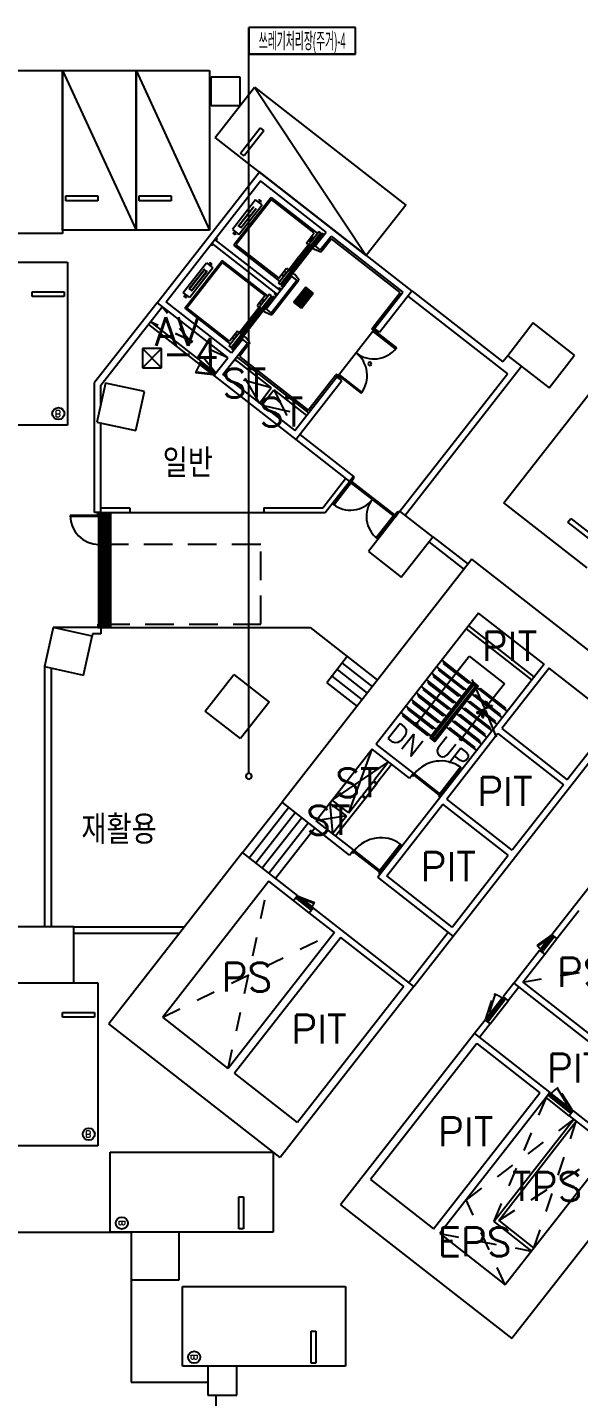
# Model space of a CAD drawing. Header units: millimetres. Extents: x -7614 to 421357, y 85218 to 341757.
# Drawn here: x 349870 to 367115, y 130027 to 172878 of the extents above; entities that cross this region are included whole.
import ezdxf
from ezdxf.enums import TextEntityAlignment as Align

# ---------------------------------------------------------------- set-up
doc = ezdxf.new("R2010")
doc.units = ezdxf.units.MM
doc.header["$LTSCALE"] = 600
doc.header["$MEASUREMENT"] = 0
for name, pattern in [('HID', [5, 3, -2]), ('HID1', [2.3, 1.5, -0.8]), ('HIDDEN', [2, 1, -1])]:
    doc.linetypes.add(name, pattern=pattern)
for name, color, linetype in [('e-plan', 9, 'CONTINUOUS'), ('e-room-box', 7, 'CONTINUOUS'), ('e-text', 6, 'CONTINUOUS')]:
    doc.layers.add(name, color=color, linetype=linetype)
doc.styles.add('kiahn', font='romans.shx', dxfattribs={"bigfont": 'cadhs.shx'})
doc.styles.add('돋움', font='Dotum.ttf')

msp = doc.modelspace()

# ---------------------------------------------------------------- linework, layer by layer
at = {"layer": 'e-plan'}
for p, q in [((348470, 171527), (350970, 171527)), ((350970, 171527), (353270, 166527)), ((350970, 166527), (350970, 171527)), ((350970, 171527), (353270, 171527)), ((350970, 171527), (350970, 166427)), ((353270, 171527), (355570, 166527)), ((353270, 171527), (353270, 166527)), ((353270, 166527), (353270, 171527)), ((353270, 171527), (355570, 171527)), ((355570, 171527), (355570, 166527)), ((355746, 169436), (356977, 171012)), ((356977, 171012), (360474, 165742)), ((356977, 171012), (361705, 167318)), ((356537, 168945), (357152, 169733)), ((357152, 169733), (357270, 169641)), ((360474, 165742), (355746, 169436)), ((357270, 169641), (356655, 168853)), ((356655, 168853), (356537, 168945)), ((353930, 164255), (357132, 168353)), ((354211, 164290), (357166, 168072)), ((361899, 164628), (357132, 168353)), ((359215, 166472), (357166, 168072)), ((351070, 167452), (351070, 167602)), ((351070, 167602), (352070, 167602)), ((352070, 167602), (352070, 167452)), ((353370, 167452), (353370, 167602)), ((353370, 167602), (354370, 167602)), ((354370, 167602), (354370, 167452)), ((357501, 167557), (356331, 166060)), ((357501, 167557), (358938, 166434)), ((352070, 167452), (351070, 167452)), ((354370, 167452), (353370, 167452)), ((357011, 167483), (356285, 166553)), ((357503, 167492), (356395, 166073)), ((356472, 166663), (356950, 167274)), ((356479, 166658), (356956, 167269)), ((356490, 166393), (357216, 167323)), ((356545, 166606), (357023, 167218)), ((356551, 166601), (357029, 167213)), ((357216, 167323), (357011, 167483)), ((357114, 167416), (357133, 167441)), ((357115, 167415), (357114, 167416)), ((357126, 167406), (357115, 167415)), ((357120, 167482), (357123, 167487)), ((357145, 167456), (357120, 167479)), ((357193, 167432), (357123, 167487)), ((357126, 167406), (357127, 167406)), ((357127, 167406), (357146, 167431)), ((357133, 167441), (357138, 167441)), ((357138, 167441), (357146, 167451)), ((357145, 167456), (357146, 167451)), ((357146, 167435), (357153, 167445)), ((357146, 167431), (357146, 167435)), ((357158, 167446), (357153, 167445)), ((357186, 167427), (357158, 167446)), ((357190, 167427), (357193, 167432)), ((358843, 166445), (357503, 167492)), ((361705, 167318), (360474, 165742)), ((350970, 166427), (348470, 166427)), ((353270, 166527), (350970, 166527)), ((355570, 166527), (353270, 166527)), ((355766, 166280), (355809, 166246)), ((356285, 166553), (356490, 166393)), ((356312, 166448), (356308, 166443)), ((356378, 166389), (356308, 166443)), ((356343, 166429), (356315, 166448)), ((356343, 166429), (356348, 166430)), ((356356, 166440), (356348, 166430)), ((356374, 166469), (356355, 166445)), ((356355, 166445), (356356, 166440)), ((356363, 166434), (356356, 166424)), ((356356, 166420), (356356, 166424)), ((356381, 166396), (356356, 166420)), ((356368, 166435), (356363, 166434)), ((356387, 166459), (356368, 166435)), ((356376, 166469), (356374, 166469)), ((356387, 166461), (356376, 166469)), ((356382, 166393), (356378, 166389)), ((356387, 166461), (356387, 166459)), ((356479, 166658), (356472, 166663)), ((356550, 166612), (356484, 166664)), ((356551, 166601), (356545, 166606)), ((357721, 164879), (358983, 166494)), ((359047, 166444), (357785, 164829)), ((359080, 166437), (357800, 164798)), ((357843, 164764), (359124, 166403)), ((358597, 166130), (358784, 166370)), ((358811, 166296), (358719, 166177)), ((358758, 166337), (358811, 166296)), ((358784, 166370), (358843, 166445)), ((358876, 166038), (359215, 166472)), ((359047, 166444), (358983, 166494)), ((359034, 165915), (359373, 166349)), ((359080, 166437), (359124, 166403)), ((359383, 166264), (359081, 165878)), ((359373, 166349), (361618, 164594)), ((361534, 164584), (359383, 166264)), ((355612, 166083), (355655, 166049)), ((357691, 164521), (355642, 166122)), ((355686, 166088), (355655, 166049)), ((357784, 164640), (355735, 166240)), ((355809, 166246), (355778, 166206)), ((357767, 164938), (356330, 166061)), ((356395, 166073), (357735, 165027)), ((358356, 165684), (358676, 166093)), ((358701, 166074), (358382, 165665)), ((358451, 165611), (358770, 166020)), ((358796, 166000), (358476, 165591)), ((358660, 166081), (358597, 166130)), ((358719, 166177), (358666, 166219)), ((358676, 166093), (358701, 166074)), ((358770, 166020), (358796, 166000)), ((358791, 165978), (358840, 166041)), ((358854, 165929), (358791, 165978)), ((358840, 166041), (358856, 166029)), ((358869, 166044), (358853, 166057)), ((359050, 165839), (358854, 165929)), ((358856, 166029), (358869, 166044)), ((359034, 165915), (358876, 166038)), ((359062, 165894), (359049, 165878)), ((359049, 165878), (359069, 165862)), ((359069, 165862), (359050, 165839)), ((359081, 165878), (359062, 165894)), ((348620, 165527), (351120, 165527)), ((351120, 165527), (351120, 160427)), ((354746, 164583), (355472, 165513)), ((354792, 164090), (355962, 165587)), ((354856, 164103), (355964, 165522)), ((355472, 165513), (355677, 165352)), ((355575, 165446), (355594, 165471)), ((355575, 165445), (355575, 165446)), ((355586, 165436), (355575, 165445)), ((355581, 165512), (355584, 165517)), ((355606, 165486), (355581, 165509)), ((355654, 165462), (355584, 165517)), ((355586, 165436), (355588, 165436)), ((355588, 165436), (355607, 165461)), ((355594, 165471), (355599, 165471)), ((355599, 165471), (355607, 165481)), ((355606, 165486), (355607, 165481)), ((355606, 165465), (355614, 165475)), ((355607, 165461), (355606, 165465)), ((355619, 165476), (355614, 165475)), ((355647, 165457), (355619, 165476)), ((355651, 165457), (355654, 165462)), ((357399, 164464), (355962, 165587)), ((355964, 165522), (357304, 164475)), ((358355, 165683), (358036, 165274)), ((358061, 165254), (358380, 165663)), ((358450, 165609), (358130, 165200)), ((358155, 165180), (358475, 165589)), ((358380, 165663), (358355, 165683)), ((358382, 165665), (358356, 165684)), ((358475, 165589), (358450, 165609)), ((358476, 165591), (358451, 165611)), ((355411, 165304), (354933, 164693)), ((355417, 165299), (354940, 164688)), ((355677, 165352), (354951, 164423)), ((355484, 165247), (355006, 164636)), ((355490, 165243), (355012, 164631)), ((355417, 165299), (355411, 165304)), ((355479, 165241), (355412, 165293)), ((355490, 165243), (355484, 165247)), ((357337, 164068), (358138, 165093)), ((357735, 165027), (357760, 165060)), ((357760, 165060), (357981, 165342)), ((357819, 165135), (357872, 165094)), ((357872, 165094), (357964, 165212)), ((357964, 165212), (357912, 165253)), ((357981, 165342), (358044, 165293)), ((358036, 165274), (358061, 165254)), ((358130, 165099), (358114, 165111)), ((358175, 165190), (358126, 165127)), ((358126, 165127), (358142, 165115)), ((358130, 165200), (358155, 165180)), ((358142, 165115), (358130, 165099)), ((358295, 164970), (358138, 165093)), ((358239, 165141), (358175, 165190)), ((358373, 164972), (358239, 165141)), ((350020, 164452), (350020, 164602)), ((350020, 164602), (351020, 164602)), ((351020, 164602), (351020, 164452)), ((354951, 164423), (354746, 164583)), ((354940, 164688), (354933, 164693)), ((355011, 164642), (354944, 164694)), ((355012, 164631), (355006, 164636)), ((357495, 163945), (358295, 164970)), ((358342, 164933), (357542, 163908)), ((357632, 164568), (357601, 164528)), ((357785, 164829), (357721, 164879)), ((357755, 164725), (357724, 164686)), ((357814, 164679), (357755, 164725)), ((357800, 164798), (357843, 164764)), ((358323, 164948), (358335, 164964)), ((358342, 164933), (358323, 164948)), ((358335, 164964), (358355, 164948)), ((358355, 164948), (358373, 164972)), ((358394, 164511), (358579, 164748)), ((358579, 164748), (358394, 164511)), ((358394, 164511), (358579, 164748)), ((358815, 164563), (358579, 164748)), ((358631, 164327), (358815, 164563)), ((360678, 163488), (361534, 164584)), ((360732, 163459), (361618, 164594)), ((360889, 163336), (361899, 164628)), ((361899, 164628), (364744, 162406)), ((351020, 164452), (350020, 164452)), ((353932, 164254), (351970, 161760)), ((352170, 161678), (354088, 164132)), ((353930, 164255), (356137, 162532)), ((356260, 162689), (354211, 164290)), ((354772, 164478), (354769, 164473)), ((354839, 164419), (354769, 164473)), ((354804, 164459), (354776, 164478)), ((354804, 164459), (354809, 164460)), ((354817, 164470), (354809, 164460)), ((354835, 164499), (354816, 164474)), ((354816, 164474), (354817, 164470)), ((354824, 164464), (354816, 164454)), ((354817, 164450), (354816, 164454)), ((354842, 164426), (354817, 164450)), ((354829, 164465), (354824, 164464)), ((354848, 164489), (354829, 164465)), ((354837, 164499), (354835, 164499)), ((354848, 164490), (354837, 164499)), ((354843, 164423), (354839, 164419)), ((354848, 164490), (354848, 164489)), ((357444, 164524), (356182, 162909)), ((356246, 162859), (357508, 164474)), ((356261, 162828), (357541, 164467)), ((357584, 164433), (356304, 162794)), ((356817, 163714), (357137, 164123)), ((357278, 164442), (357057, 164160)), ((357057, 164160), (357120, 164111)), ((357179, 164207), (357127, 164249)), ((357137, 164123), (357162, 164104)), ((357272, 164326), (357179, 164207)), ((357219, 164367), (357272, 164326)), ((357304, 164475), (357278, 164442)), ((357508, 164474), (357444, 164524)), ((357541, 164467), (357584, 164433)), ((357660, 164482), (357601, 164528)), ((358209, 164275), (358394, 164511)), ((358394, 164511), (358209, 164275)), ((358209, 164275), (358394, 164511)), ((358446, 164090), (358209, 164275)), ((358631, 164327), (358394, 164511)), ((358631, 164327), (358394, 164511)), ((358446, 164090), (358631, 164327)), ((361776, 164471), (364889, 162039)), ((354792, 164090), (356229, 162967)), ((356195, 163057), (354856, 164103)), ((356816, 163713), (356496, 163304)), ((356522, 163284), (356841, 163693)), ((356841, 163693), (356816, 163713)), ((356842, 163695), (356817, 163714)), ((357162, 164104), (356842, 163695)), ((356912, 163641), (357231, 164050)), ((357256, 164030), (356937, 163621)), ((357231, 164050), (357256, 164030)), ((357252, 164008), (357301, 164071)), ((357315, 163959), (357252, 164008)), ((357301, 164071), (357317, 164059)), ((357329, 164074), (357314, 164087)), ((357511, 163869), (357315, 163959)), ((357317, 164059), (357329, 164074)), ((357495, 163945), (357337, 164068)), ((357522, 163924), (357510, 163908)), ((357510, 163908), (357530, 163892)), ((357530, 163892), (357511, 163869)), ((357542, 163908), (357522, 163924)), ((353657, 163581), (355233, 162349)), ((353657, 163581), (355233, 162349)), ((353718, 163660), (355294, 162428)), ((353719, 163659), (355294, 162428)), ((356442, 163372), (356254, 163132)), ((356425, 163242), (356372, 163283)), ((356505, 163323), (356442, 163372)), ((356496, 163304), (356522, 163284)), ((356910, 163639), (356591, 163230)), ((356616, 163210), (356936, 163619)), ((356936, 163619), (356910, 163639)), ((356937, 163621), (356912, 163641)), ((360707, 163403), (359599, 161984)), ((360648, 163449), (360678, 163488)), ((360766, 163356), (360648, 163449)), ((360678, 163488), (360797, 163396)), ((360682, 163371), (360707, 163403)), ((361391, 162817), (360682, 163371)), ((360707, 163403), (361416, 162849)), ((360889, 163336), (360732, 163459)), ((360797, 163396), (360766, 163356)), ((365698, 163627), (364898, 162603)), ((366991, 162618), (365698, 163627)), ((355986, 162014), (356756, 162999)), ((355986, 162014), (356756, 162999)), ((356246, 162859), (356182, 162909)), ((356254, 163132), (356195, 163057)), ((356260, 162689), (356598, 163123)), ((356260, 162689), (356598, 163123)), ((356280, 163165), (356333, 163124)), ((356333, 163124), (356425, 163242)), ((356803, 162963), (356502, 162576)), ((356591, 163129), (356575, 163141)), ((356636, 163220), (356587, 163157)), ((356587, 163157), (356603, 163145)), ((356591, 163230), (356616, 163210)), ((356603, 163145), (356591, 163129)), ((356756, 162999), (356598, 163123)), ((356699, 163171), (356636, 163220)), ((356834, 163002), (356699, 163171)), ((356784, 162978), (356796, 162994)), ((356803, 162963), (356784, 162978)), ((356796, 162994), (356816, 162978)), ((356816, 162978), (356834, 163002)), ((361416, 162849), (361391, 162817)), ((353470, 162227), (354070, 162827)), ((354070, 162227), (353470, 162827)), ((354070, 162827), (353470, 162827)), ((353470, 162827), (353470, 162227)), ((354070, 162227), (354070, 162827)), ((355233, 162349), (355294, 162428)), ((355233, 162349), (355294, 162428)), ((355294, 162428), (355322, 162407)), ((355322, 162407), (355334, 162397)), ((355706, 161980), (356137, 162532)), ((355706, 161980), (356137, 162532)), ((356261, 162828), (356304, 162794)), ((356356, 162487), (357498, 161595)), ((356356, 162487), (357498, 161595)), ((356417, 162566), (358663, 160811)), ((356417, 162566), (358663, 160811)), ((356502, 162576), (358653, 160896)), ((364898, 162603), (364744, 162406)), ((364898, 162603), (366190, 161593)), ((366190, 161593), (366991, 162618)), ((353470, 162227), (354070, 162227)), ((355261, 162328), (355233, 162349)), ((355291, 162367), (355261, 162328)), ((355678, 162002), (355261, 162328)), ((355303, 162358), (355291, 162367)), ((355334, 162397), (355303, 162358)), ((355697, 162050), (355303, 162358)), ((355728, 162090), (355334, 162397)), ((355709, 162041), (355678, 162002)), ((355678, 162002), (355706, 161980)), ((355728, 162090), (355697, 162050)), ((355697, 162050), (355709, 162041)), ((355706, 161980), (355767, 162059)), ((355706, 161980), (358267, 159979)), ((355706, 161980), (358267, 159979)), ((355740, 162080), (355728, 162090)), ((355767, 162059), (355740, 162080)), ((355986, 162014), (358232, 160260)), ((355986, 162014), (358232, 160260)), ((358653, 160896), (359509, 161991)), ((359539, 162030), (359509, 161991)), ((359509, 161991), (359627, 161899)), ((359658, 161938), (359539, 162030)), ((359623, 162016), (359599, 161984)), ((359599, 161984), (360308, 161430)), ((360332, 161462), (359623, 162016)), ((361527, 157736), (364889, 162039)), ((361685, 157613), (365324, 162271)), ((351970, 157697), (351970, 161760)), ((352170, 161085), (352170, 161678)), ((357129, 161122), (357498, 161595)), ((357129, 161122), (357498, 161595)), ((358232, 160260), (359550, 161946)), ((358267, 159979), (359707, 161823)), ((359707, 161823), (359550, 161946)), ((359627, 161899), (359658, 161938)), ((364780, 158001), (367858, 161941)), ((357208, 161060), (357577, 161533)), ((357208, 161060), (357577, 161533)), ((357577, 161533), (358602, 160733)), ((357577, 161533), (358602, 160733)), ((360308, 161430), (360332, 161462)), ((351120, 160427), (348620, 160427)), ((352170, 157697), (352170, 160501)), ((358267, 159979), (359945, 158668)), ((358390, 160137), (360068, 158825)), ((359113, 157847), (359827, 158760)), ((359187, 157697), (359945, 158668)), ((359434, 157957), (359973, 158646)), ((360004, 158622), (359466, 157932)), ((360068, 158825), (359945, 158668)), ((359953, 158662), (360076, 158819)), ((359973, 158646), (359953, 158662)), ((359997, 158678), (359973, 158646)), ((361352, 157569), (359973, 158646)), ((359973, 158646), (360004, 158622)), ((360013, 158665), (359997, 158678)), ((360087, 158760), (360013, 158665)), ((360013, 158665), (361361, 157613)), ((360096, 158804), (360071, 158772)), ((360071, 158772), (360087, 158760)), ((360076, 158819), (360096, 158804)), ((352170, 157697), (351970, 157697)), ((352070, 157597), (352070, 157697)), ((352070, 157697), (352170, 157697)), ((352170, 157847), (353070, 157847)), ((352170, 157697), (353070, 157697)), ((352170, 157697), (352170, 154097)), ((352170, 157697), (352170, 157597)), ((352470, 157697), (352470, 154097)), ((353070, 157847), (353070, 157697)), ((353070, 157697), (357270, 157697)), ((357270, 157847), (357270, 157697)), ((357270, 157847), (359113, 157847)), ((357270, 157697), (359187, 157697)), ((359466, 157932), (359434, 157957)), ((361435, 157707), (361361, 157613)), ((361372, 157553), (361495, 157711)), ((361450, 157695), (361435, 157707)), ((361475, 157726), (361450, 157695)), ((361495, 157711), (361475, 157726)), ((367380, 155969), (364780, 158001)), ((352110, 157597), (351210, 157597)), ((351210, 157597), (351210, 157577)), ((351210, 157577), (352110, 157577)), ((352105, 157597), (352070, 157597)), ((352135, 157647), (352105, 157647)), ((352105, 157647), (352105, 157597)), ((352110, 154147), (352110, 157647)), ((352110, 157577), (352110, 157597)), ((352130, 154147), (352130, 157647)), ((352135, 157597), (352135, 157647)), ((352170, 157597), (352135, 157597)), ((352200, 157667), (352200, 154127)), ((352200, 157667), (352440, 157667)), ((352200, 157626), (352440, 157626)), ((352200, 157576), (352440, 157576)), ((352200, 157526), (352440, 157526)), ((352200, 157476), (352440, 157476)), ((352200, 157426), (352440, 157426)), ((352200, 157376), (352440, 157376)), ((352200, 157326), (352440, 157326)), ((352200, 157276), (352440, 157276)), ((352440, 157667), (352440, 154127)), ((361320, 157593), (360782, 156904)), ((360813, 156879), (361352, 157569)), ((361352, 157569), (361320, 157593)), ((361376, 157600), (361352, 157569)), ((361352, 157569), (361372, 157553)), ((361361, 157613), (361376, 157600)), ((366779, 157393), (366872, 157511)), ((367528, 156808), (366779, 157393)), ((366872, 157511), (367620, 156926)), ((352200, 157226), (352440, 157226)), ((352200, 157176), (352440, 157176)), ((352200, 157126), (352440, 157126)), ((352200, 157076), (352440, 157076)), ((352200, 157026), (352440, 157026)), ((352200, 156976), (352440, 156976)), ((352200, 156926), (352440, 156926)), ((352200, 156876), (352440, 156876)), ((360782, 156904), (360813, 156879)), ((362552, 156936), (363655, 156074)), ((352200, 156826), (352440, 156826)), ((352200, 156776), (352440, 156776)), ((352200, 156726), (352440, 156726)), ((352200, 156676), (352440, 156676)), ((352200, 156626), (352440, 156626)), ((352200, 156576), (352440, 156576)), ((352200, 156526), (352440, 156526)), ((352200, 156476), (352440, 156476)), ((352200, 156426), (352440, 156426)), ((362428, 156778), (363532, 155916)), ((352200, 156376), (352440, 156376)), ((352200, 156326), (352440, 156326)), ((352200, 156276), (352440, 156276)), ((352200, 156226), (352440, 156226)), ((352200, 156176), (352440, 156176)), ((352200, 156126), (352440, 156126)), ((352200, 156076), (352440, 156076)), ((352200, 156026), (352440, 156026)), ((363778, 156232), (357837, 148627)), ((369136, 152045), (363778, 156232)), ((352200, 155976), (352440, 155976)), ((352200, 155926), (352440, 155926)), ((352200, 155876), (352440, 155876)), ((352200, 155826), (352440, 155826)), ((352200, 155776), (352440, 155776)), ((352200, 155726), (352440, 155726)), ((352200, 155676), (352440, 155676)), ((352200, 155626), (352440, 155626)), ((352200, 155576), (352440, 155576)), ((352200, 155576), (352440, 155576)), ((352200, 155526), (352440, 155526)), ((352200, 155476), (352440, 155476)), ((352200, 155426), (352440, 155426)), ((352200, 155376), (352440, 155376)), ((352200, 155326), (352440, 155326)), ((352200, 155276), (352440, 155276)), ((352200, 155226), (352440, 155226)), ((352200, 155176), (352440, 155176)), ((352200, 155126), (352440, 155126)), ((352200, 155076), (352440, 155076)), ((352200, 155026), (352440, 155026)), ((352200, 154976), (352440, 154976)), ((352200, 154926), (352440, 154926)), ((352200, 154876), (352440, 154876)), ((352200, 154826), (352440, 154826)), ((352200, 154776), (352440, 154776)), ((352200, 154726), (352440, 154726)), ((352200, 154676), (352440, 154676)), ((352200, 154626), (352440, 154626)), ((352200, 154576), (352440, 154576)), ((352200, 154526), (352440, 154526)), ((352200, 154476), (352440, 154476)), ((352200, 154426), (352440, 154426)), ((352200, 154376), (352440, 154376)), ((352200, 154326), (352440, 154326)), ((352200, 154276), (352440, 154276)), ((363985, 154547), (360783, 150450)), ((366034, 152947), (363985, 154547)), ((352170, 154097), (350678, 154097)), ((351908, 153897), (351893, 153827)), ((352170, 153897), (351908, 153897)), ((352105, 154197), (352070, 154197)), ((352070, 154197), (352070, 154097)), ((352070, 154097), (352170, 154097)), ((352105, 154147), (352105, 154197)), ((352135, 154147), (352105, 154147)), ((352135, 154197), (352135, 154147)), ((352170, 154197), (352135, 154197)), ((352170, 154097), (352170, 154197)), ((352170, 154097), (352470, 154097)), ((352170, 154097), (352170, 153897)), ((352170, 154097), (358714, 154097)), ((352200, 154226), (352440, 154226)), ((352200, 154176), (352440, 154176)), ((352200, 154127), (352440, 154127)), ((358714, 154097), (360823, 152449)), ((365652, 152458), (363603, 154059)), ((365726, 152553), (363677, 154153)), ((359877, 153188), (359237, 152368)), ((359717, 152983), (360663, 152244)), ((362026, 151065), (363691, 153197)), ((362833, 153074), (363779, 152335)), ((362912, 153012), (362882, 152973)), ((363691, 153197), (364794, 152335)), ((350420, 144727), (350420, 152874)), ((350420, 144727), (350420, 152870)), ((350620, 144727), (350620, 152829)), ((350620, 144727), (350620, 152599)), ((359397, 152573), (360343, 151835)), ((359557, 152778), (360503, 152039)), ((366034, 152947), (360831, 146288)), ((362513, 152664), (363459, 151925)), ((362592, 152602), (362561, 152563)), ((362561, 152563), (363349, 151947)), ((362673, 152869), (363619, 152130)), ((362752, 152807), (362721, 152768)), ((362721, 152768), (363509, 152152)), ((362882, 152973), (363670, 152357)), ((366191, 152823), (364714, 150932)), ((368240, 151223), (366191, 152823)), ((359237, 152368), (360182, 151630)), ((362193, 152254), (363139, 151515)), ((362272, 152193), (362241, 152153)), ((362241, 152153), (363029, 151538)), ((362353, 152459), (363299, 151720)), ((362432, 152397), (362401, 152358)), ((362401, 152358), (363189, 151742)), ((363819, 152386), (362459, 150645)), ((363826, 152330), (362515, 150652)), ((363830, 152295), (362550, 150656)), ((363885, 152252), (362605, 150613)), ((363921, 152256), (362609, 150578)), ((363977, 152263), (362616, 150521)), ((363509, 152152), (363540, 152192)), ((363670, 152357), (363700, 152396)), ((363778, 152471), (364159, 151593)), ((363819, 152386), (363977, 152263)), ((363826, 152330), (363921, 152256)), ((363830, 152295), (363885, 152252)), ((363937, 152212), (364882, 151473)), ((364046, 152190), (364016, 152150)), ((364834, 151574), (364046, 152190)), ((364794, 152335), (364249, 151637)), ((361873, 151844), (362819, 151106)), ((361952, 151783), (361921, 151743)), ((361921, 151743), (362709, 151128)), ((362033, 152049), (362979, 151310)), ((362112, 151988), (362081, 151948)), ((362081, 151948), (362869, 151333)), ((363189, 151742), (363220, 151782)), ((363195, 144441), (369136, 152045)), ((363330, 151696), (363350, 151680)), ((363349, 151947), (363380, 151987)), ((363490, 151901), (363510, 151885)), ((363565, 151842), (363585, 151827)), ((363617, 151802), (364562, 151063)), ((363651, 152105), (363670, 152090)), ((363726, 151780), (363695, 151740)), ((363725, 152047), (363745, 152032)), ((364514, 151164), (363726, 151780)), ((363777, 152007), (364722, 151268)), ((363886, 151985), (363855, 151945)), ((364674, 151369), (363886, 151985)), ((364187, 151784), (364226, 151796)), ((364249, 151637), (364187, 151784)), ((364226, 151796), (364277, 151673)), ((361553, 151435), (362499, 150696)), ((361632, 151373), (361601, 151334)), ((361601, 151334), (362389, 150718)), ((361713, 151640), (362659, 150901)), ((361792, 151578), (361761, 151539)), ((361761, 151539), (362549, 150923)), ((362869, 151333), (362900, 151372)), ((363010, 151286), (363030, 151270)), ((363029, 151538), (363060, 151577)), ((363170, 151491), (363190, 151475)), ((363245, 151432), (363265, 151417)), ((363296, 151392), (364242, 150653)), ((363406, 151370), (363375, 151331)), ((363405, 151637), (363425, 151622)), ((364194, 150754), (363406, 151370)), ((364089, 151433), (363449, 150613)), ((363456, 151597), (364402, 150858)), ((363566, 151575), (363535, 151536)), ((364354, 150959), (363566, 151575)), ((363932, 151457), (363930, 151417)), ((363930, 151417), (364062, 151398)), ((364089, 151433), (363932, 151457)), ((364294, 151593), (364062, 151499)), ((364062, 151499), (364197, 151500)), ((364062, 151398), (364113, 151274)), ((364148, 151288), (364089, 151433)), ((364113, 151274), (364148, 151288)), ((364159, 151593), (364294, 151593)), ((364197, 151500), (364536, 150661)), ((364404, 151615), (364249, 151637)), ((364277, 151673), (364409, 151653)), ((364409, 151653), (364404, 151615)), ((364643, 151330), (364674, 151369)), ((364804, 151535), (364834, 151574)), ((362549, 150923), (362580, 150962)), ((362690, 150876), (362710, 150861)), ((362709, 151128), (362740, 151167)), ((362850, 151081), (362870, 151066)), ((362925, 151022), (362945, 151007)), ((362976, 150982), (363922, 150244)), ((363086, 150960), (363055, 150921)), ((363085, 151227), (363105, 151212)), ((363874, 150345), (363086, 150960)), ((363136, 151187), (364082, 150449)), ((363246, 151165), (363215, 151126)), ((364034, 150550), (363246, 151165)), ((364323, 150920), (364354, 150959)), ((364483, 151125), (364514, 151164)), ((364714, 150932), (366762, 149331)), ((368240, 151223), (366762, 149331)), ((361950, 149538), (360783, 150450)), ((362389, 150718), (362420, 150757)), ((362459, 150645), (362616, 150521)), ((362515, 150652), (362609, 150578)), ((362550, 150656), (362605, 150613)), ((364590, 150775), (362990, 148726)), ((364003, 150510), (364034, 150550)), ((364163, 150715), (364194, 150754)), ((364590, 150775), (366639, 149174)), ((360660, 150292), (358906, 148046)), ((359923, 148292), (360660, 150292)), ((361826, 149381), (360660, 150292)), ((363843, 150305), (363874, 150345)), ((359410, 148692), (361172, 149892)), ((361172, 149892), (360708, 149297)), ((361267, 149818), (360802, 149223)), ((363419, 149722), (362773, 148895)), ((362805, 148870), (363450, 149697)), ((363450, 149697), (363419, 149722)), ((360357, 148848), (360689, 149273)), ((360433, 148750), (360802, 149223)), ((360810, 149217), (360441, 148744)), ((360689, 149273), (360784, 149199)), ((360802, 149223), (360708, 149297)), ((360802, 149223), (360810, 149217)), ((361826, 149381), (361950, 149538)), ((361957, 149532), (361908, 149469)), ((361908, 149469), (361944, 149442)), ((361944, 149442), (361968, 149473)), ((361953, 149485), (361977, 149517)), ((361968, 149473), (361953, 149485)), ((361977, 149517), (361957, 149532)), ((362764, 148851), (361968, 149473)), ((362805, 148870), (361977, 149517)), ((366639, 149174), (365039, 147125)), ((359512, 147572), (360433, 148750)), ((359923, 148292), (360338, 148824)), ((360433, 148750), (360338, 148824)), ((360451, 148774), (360357, 148848)), ((360441, 148744), (360433, 148750)), ((362740, 148820), (362764, 148851)), ((362775, 148792), (362740, 148820)), ((362764, 148851), (362780, 148839)), ((362773, 148895), (362805, 148870)), ((362824, 148855), (362775, 148792)), ((362780, 148839), (362805, 148870)), ((362805, 148870), (362824, 148855)), ((365039, 147125), (362990, 148726)), ((356605, 147051), (357837, 148627)), ((356810, 146891), (358042, 148467)), ((357015, 146731), (358247, 148307)), ((359949, 146977), (357837, 148627)), ((359337, 148598), (359418, 147646)), ((359849, 148198), (359337, 148598)), ((359923, 148292), (359410, 148692)), ((361112, 146322), (362867, 148568)), ((364915, 146967), (362867, 148568)), ((357220, 146571), (358451, 148147)), ((357425, 146411), (358656, 147987)), ((359849, 148198), (358906, 148046)), ((360072, 147135), (358906, 148046)), ((359418, 147646), (359849, 148198)), ((357630, 146251), (358861, 147827)), ((359512, 147572), (359426, 147640)), ((356605, 147051), (352419, 141693)), ((358323, 145709), (356605, 147051)), ((359949, 146977), (360072, 147135)), ((360080, 147129), (360030, 147066)), ((360030, 147066), (360066, 147038)), ((360066, 147038), (360091, 147070)), ((360075, 147082), (360099, 147113)), ((360091, 147070), (360075, 147082)), ((360099, 147113), (360080, 147129)), ((360886, 146448), (360091, 147070)), ((360927, 146467), (360099, 147113)), ((361541, 147319), (360895, 146492)), ((360927, 146467), (361573, 147294)), ((361573, 147294), (361541, 147319)), ((366278, 144488), (368380, 147179)), ((363161, 144722), (364915, 146967)), ((357428, 146155), (354103, 141900)), ((358200, 145552), (357428, 146155)), ((363195, 144441), (360831, 146288)), ((360862, 146416), (360886, 146448)), ((360897, 146389), (360862, 146416)), ((360886, 146448), (360902, 146436)), ((360895, 146492), (360927, 146467)), ((360947, 146452), (360897, 146389)), ((360902, 146436), (360927, 146467)), ((360927, 146467), (360947, 146452)), ((363161, 144722), (361112, 146322)), ((358200, 145552), (358323, 145709)), ((358331, 145703), (358270, 145624)), ((358359, 145682), (358331, 145703)), ((358689, 145170), (358200, 145552)), ((358270, 145624), (358297, 145603)), ((358297, 145603), (358309, 145593)), ((358309, 145593), (358340, 145633)), ((358309, 145593), (358703, 145286)), ((358328, 145642), (358359, 145682)), ((358340, 145633), (358328, 145642)), ((358340, 145633), (358734, 145325)), ((358359, 145682), (358776, 145355)), ((358689, 145170), (358812, 145328)), ((358703, 145286), (358734, 145325)), ((358715, 145276), (358703, 145286)), ((358742, 145255), (358715, 145276)), ((358734, 145325), (358746, 145316)), ((358804, 145334), (358742, 145255)), ((358746, 145316), (358776, 145355)), ((358776, 145355), (358804, 145334)), ((361964, 142865), (358812, 145328)), ((358689, 145170), (358689, 145170)), ((359477, 144554), (358689, 145170)), ((366435, 144365), (367122, 145244)), ((351320, 144727), (354789, 144727)), ((351320, 144527), (354633, 144527)), ((359477, 144554), (356152, 140299)), ((361806, 142988), (363038, 144564)), ((361964, 142865), (363195, 144441)), ((366250, 144453), (365924, 144035)), ((366280, 144410), (365972, 144016)), ((366250, 144453), (366272, 144480)), ((366290, 144422), (366250, 144453)), ((366272, 144480), (366350, 144419)), ((366435, 144365), (366278, 144488)), ((366280, 144410), (366290, 144422)), ((366320, 144379), (366280, 144410)), ((366350, 144419), (366329, 144391)), ((359674, 144400), (356349, 140145)), ((361644, 142861), (359674, 144400)), ((365087, 142963), (365896, 144000)), ((366054, 143876), (365896, 144000)), ((365924, 144035), (365902, 144007)), ((365902, 144007), (365981, 143946)), ((365963, 144004), (365924, 144035)), ((365972, 144016), (365963, 144004)), ((366012, 143985), (365972, 144016)), ((366003, 143973), (366012, 143985)), ((366320, 144379), (366012, 143985)), ((366054, 143876), (366435, 144365)), ((366054, 143876), (366435, 144365)), ((366329, 144391), (366320, 144379)), ((365367, 142998), (366054, 143876)), ((365981, 143946), (366003, 143973)), ((349570, 142977), (352070, 142977)), ((352070, 142977), (352070, 137877)), ((361964, 142865), (357777, 137506)), ((361644, 142861), (358319, 138606)), ((365087, 142963), (364754, 142538)), ((365244, 142840), (364912, 142415)), ((365087, 142963), (369499, 139516)), ((365367, 142998), (367416, 141397)), ((364215, 141848), (364726, 142502)), ((364264, 141829), (364757, 142460)), ((364303, 141798), (364796, 142429)), ((364345, 141690), (364912, 142415)), ((364345, 141690), (364912, 142415)), ((364345, 141690), (364912, 142415)), ((364726, 142502), (364748, 142530)), ((364766, 142472), (364726, 142502)), ((364748, 142530), (364827, 142468)), ((364754, 142538), (364912, 142415)), ((364757, 142460), (364766, 142472)), ((364796, 142429), (364757, 142460)), ((364805, 142441), (364796, 142429)), ((364827, 142468), (364805, 142441)), ((350970, 141902), (350970, 142052)), ((350970, 142052), (351970, 142052)), ((351970, 141902), (350970, 141902)), ((351970, 142052), (351970, 141902)), ((356152, 140299), (354103, 141900)), ((364215, 141848), (364194, 141821)), ((364255, 141817), (364215, 141848)), ((357777, 137506), (352419, 141693)), ((364188, 141813), (363855, 141387)), ((364345, 141690), (364013, 141264)), ((364188, 141813), (364345, 141690)), ((364194, 141821), (364273, 141759)), ((364264, 141829), (364255, 141817)), ((364303, 141798), (364264, 141829)), ((364273, 141759), (364294, 141787)), ((364294, 141787), (364303, 141798)), ((363855, 141387), (359669, 136029)), ((363929, 141076), (360604, 136821)), ((363855, 141387), (366219, 139540)), ((363929, 141076), (365899, 139537)), ((358319, 138606), (356349, 140145)), ((362575, 135281), (365899, 139537)), ((366096, 139383), (362772, 135127)), ((366219, 139540), (366096, 139383)), ((366821, 138816), (366096, 139383)), ((366227, 139534), (366166, 139455)), ((366166, 139455), (366193, 139434)), ((366193, 139434), (366205, 139425)), ((366205, 139425), (366236, 139464)), ((366835, 138932), (366205, 139425)), ((366224, 139473), (366255, 139513)), ((366236, 139464), (366224, 139473)), ((366255, 139513), (366227, 139534)), ((366866, 138971), (366236, 139464)), ((366909, 139002), (366255, 139513)), ((366944, 138974), (366821, 138816)), ((366835, 138932), (366866, 138971)), ((366847, 138923), (366835, 138932)), ((366875, 138901), (366847, 138923)), ((366866, 138971), (366878, 138962)), ((366936, 138980), (366875, 138901)), ((366878, 138962), (366909, 139002)), ((366909, 139002), (366936, 138980)), ((366944, 138974), (367543, 138506)), ((364463, 135506), (366963, 138705)), ((364616, 135539), (367042, 138644)), ((366821, 138816), (367420, 138348)), ((352070, 137877), (349570, 137877)), ((352459, 135177), (352459, 137677)), ((352459, 137677), (357559, 137677)), ((357559, 137677), (357559, 135177)), ((368268, 137940), (364820, 133527)), ((369214, 137201), (365027, 131842)), ((360604, 136821), (362575, 135281)), ((356484, 135277), (356484, 136277)), ((356484, 136277), (356634, 136277)), ((356634, 136277), (356634, 135277)), ((359669, 136029), (365027, 131842)), ((364463, 135506), (365645, 134583)), ((364616, 135539), (365719, 134677)), ((357559, 135177), (352459, 135177)), ((356634, 135277), (356484, 135277)), ((362772, 135127), (364820, 133527)), ((354720, 130977), (354720, 133477)), ((354720, 133477), (359820, 133477)), ((359820, 133477), (359820, 130977)), ((358745, 131077), (358745, 132077)), ((358745, 132077), (358895, 132077)), ((358895, 132077), (358895, 131077)), ((359820, 130977), (354720, 130977)), ((358895, 131077), (358745, 131077))]:
    msp.add_line(p, q, dxfattribs=at)
at = {"layer": 'e-plan', "ltscale": 0.5}
for p, q in [((355620, 171327), (356520, 171327)), ((355620, 170427), (355620, 171327)), ((356520, 171327), (356520, 170427)), ((356520, 170427), (355620, 170427)), ((352317, 161748), (352047, 160528)), ((353538, 161478), (352317, 161748)), ((353267, 160257), (353538, 161478)), ((352047, 160528), (353267, 160257)), ((361527, 157736), (360542, 156476)), ((362552, 156936), (361527, 157736)), ((361567, 155675), (362552, 156936)), ((360542, 156476), (361567, 155675)), ((350673, 154098), (350402, 152878)), ((351893, 153827), (350673, 154098)), ((351622, 152607), (351893, 153827)), ((350402, 152878), (351622, 152607)), ((355435, 151481), (356327, 152624)), ((356327, 152624), (357431, 151762)), ((357431, 151762), (356538, 150619)), ((356538, 150619), (355435, 151481)), ((351320, 144727), (349570, 144727)), ((351320, 142977), (351320, 144727)), ((349570, 142977), (351320, 142977)), ((340020, 135177), (353120, 135177)), ((353120, 135177), (353120, 133677)), ((354620, 135177), (353120, 135177)), ((353120, 135177), (353120, 133677)), ((354620, 133677), (354620, 135177)), ((353120, 133677), (353120, 130477)), ((353120, 133677), (354620, 133677)), ((356420, 130977), (355520, 130977)), ((355520, 130977), (355520, 130077)), ((356420, 130077), (356420, 130977)), ((353120, 130477), (355520, 130477)), ((355520, 130477), (355520, 130077)), ((355520, 130077), (356420, 130077)), ((355520, 130077), (355770, 130077)), ((355770, 130077), (355770, 117877))]:
    msp.add_line(p, q, dxfattribs=at)
at = {"layer": 'e-plan', "linetype": 'HIDDEN'}
for p, q in [((355767, 162059), (354088, 164132)), ((355767, 162059), (354089, 164131)), ((356137, 162532), (353718, 163660)), ((356137, 162532), (353719, 163659)), ((355133, 162065), (355146, 162103)), ((355678, 162002), (355133, 162065)), ((355146, 162103), (355690, 162040)), ((355690, 162040), (355678, 162002)), ((356152, 140299), (357428, 146155)), ((358347, 145643), (358359, 145682)), ((358835, 145456), (358347, 145643)), ((358359, 145682), (358849, 145494)), ((358849, 145494), (358835, 145456)), ((354103, 141900), (359477, 144554)), ((366250, 144453), (365820, 144152)), ((365842, 144119), (366271, 144418)), ((366271, 144418), (366250, 144453)), ((365820, 144152), (365842, 144119)), ((365367, 142998), (369171, 143643)), ((364215, 141848), (364464, 142630)), ((364501, 142617), (364254, 141837)), ((364464, 142630), (364501, 142617)), ((364254, 141837), (364215, 141848)), ((366479, 139700), (366445, 139678)), ((366909, 139002), (366479, 139700)), ((366096, 139383), (364457, 135498)), ((366445, 139678), (366874, 138981)), ((366874, 138981), (366909, 139002)), ((366963, 138705), (363597, 136183)), ((365719, 134677), (367042, 138644)), ((364616, 135539), (368145, 137782)), ((364820, 133527), (363597, 136183)), ((362772, 135127), (365645, 134583))]:
    msp.add_line(p, q, dxfattribs=at)
at = {"layer": 'e-plan', "linetype": 'HID', "ltscale": 0.5}
for p, q in [((357129, 161122), (356356, 162487)), ((357129, 161122), (356356, 162487)), ((357498, 161595), (355986, 162014)), ((357498, 161595), (355986, 162014)), ((357577, 161533), (358232, 160260)), ((357577, 161533), (358232, 160260)), ((357208, 161060), (358602, 160733)), ((357208, 161060), (358602, 160733))]:
    msp.add_line(p, q, dxfattribs=at)
at = {"layer": 'e-plan', "linetype": 'HID1'}
for p, q in [((352170, 156697), (352170, 154197)), ((357170, 156697), (352170, 156697)), ((357170, 154197), (357170, 156697)), ((352170, 154197), (357170, 154197))]:
    msp.add_line(p, q, dxfattribs=at)
at = {"layer": 'e-plan'}
for centre, radius in [((358460, 164555), 17.5), ((358491, 164595), 17.5), ((358522, 164634), 17.5), ((358530, 164564), 17.5), ((358552, 164673), 17.5), ((358561, 164603), 17.5), ((358570, 164533), 17.5), ((358583, 164713), 17.5), ((358592, 164643), 17.5), ((358600, 164572), 17.5), ((358623, 164682), 17.5), ((358631, 164612), 17.5), ((358640, 164542), 17.5), ((358662, 164651), 17.5), ((358671, 164581), 17.5), ((358701, 164620), 17.5), ((358710, 164550), 17.5), ((358741, 164590), 17.5), ((358780, 164559), 17.5), ((358245, 164279), 17.5), ((358275, 164319), 17.5), ((358284, 164249), 17.5), ((358306, 164358), 17.5), ((358315, 164288), 17.5), ((358323, 164218), 17.5), ((358337, 164398), 17.5), ((358346, 164327), 17.5), ((358354, 164257), 17.5), ((358363, 164187), 17.5), ((358368, 164437), 17.5), ((358376, 164367), 17.5), ((358385, 164297), 17.5), ((358394, 164226), 17.5), ((358398, 164476), 17.5), ((358402, 164156), 17.5), ((358407, 164406), 17.5), ((358416, 164336), 17.5), ((358424, 164266), 17.5), ((358429, 164516), 17.5), ((358433, 164196), 17.5), ((358438, 164446), 17.5), ((358442, 164125), 17.5), ((358447, 164375), 17.5), ((358455, 164305), 17.5), ((358464, 164235), 17.5), ((358469, 164485), 17.5), ((358472, 164165), 17.5), ((358477, 164415), 17.5), ((358486, 164345), 17.5), ((358495, 164274), 17.5), ((358499, 164524), 17.5), ((358503, 164204), 17.5), ((358508, 164454), 17.5), ((358517, 164384), 17.5), ((358525, 164314), 17.5), ((358534, 164244), 17.5), ((358539, 164494), 17.5), ((358547, 164423), 17.5), ((358556, 164353), 17.5), ((358565, 164283), 17.5), ((358578, 164463), 17.5), ((358587, 164393), 17.5), ((358596, 164322), 17.5), ((358609, 164502), 17.5), ((358618, 164432), 17.5), ((358626, 164362), 17.5), ((358648, 164471), 17.5), ((358657, 164401), 17.5), ((358679, 164511), 17.5), ((358688, 164441), 17.5), ((358719, 164480), 17.5), ((358749, 164519), 17.5), ((350839, 160792), 189), ((362026, 151065), 50), ((363449, 150613), 50), ((351789, 138242), 189), ((352825, 135458), 189), ((355086, 131258), 189)]:
    msp.add_circle(centre, radius, dxfattribs=at)
for centre, radius, start, end in [((357122, 167481), 2.5, 142, 228.5907), ((357188, 167429), 2.5, 235.4093, 322), ((356314, 166446), 2.5, 55.4093, 142), ((356380, 166395), 2.5, 322, 48.5907), ((355583, 165511), 2.5, 142, 228.5907), ((355649, 165459), 2.5, 235.4093, 322), ((354774, 164476), 2.5, 55.4093, 142), ((354841, 164425), 2.5, 322, 48.5907), ((360707, 163403), 900, 232.0001, 322.0001), ((359599, 161984), 900, 322.0001, 52.0001), ((360582, 162349), 50, 352.0002, 172.0002), ((360582, 162349), 50, 172.0002, 352.0002), ((359973, 158646), 875, 232.0001, 322.0002), ((361352, 157569), 875, 142, 232.0001), ((352110, 157597), 900, 180, 270), ((362805, 148870), 1050, 54.1937, 142), ((360927, 146467), 1050, 54.1937, 142), ((371846, 114077), 16000, 90, 110.4153)]:
    msp.add_arc(centre, radius, start, end, dxfattribs=at)
at = {"layer": 'e-plan', "linetype": 'HIDDEN'}
for centre, radius, start, end in [((356978, 161312), 1996, 149.4052, 156.6584), ((358438, 145620), 430, 322, 337.6359), ((366189, 144374), 430, 216.3641, 232), ((363711, 140784), 1996, 59.4081, 66.6613), ((367656, 138091), 1996, 127.3415, 134.5948)]:
    msp.add_arc(centre, radius, start, end, dxfattribs=at)
at = {"layer": 'e-room-box'}
for p, q in [((356799, 149535), (356799, 172878)), ((360132, 172878), (356799, 172878)), ((356799, 172878), (356799, 172045)), ((360132, 172045), (360132, 172878)), ((360132, 172045), (356799, 172045)), ((356799, 172045), (360132, 172045))]:
    msp.add_line(p, q, dxfattribs=at)
for start, end in [(90, 270), (270, 90)]:
    msp.add_arc((356799, 149445), 90, start, end, dxfattribs=at)

# ---------------------------------------------------------------- texts
at = {"layer": 'e-plan', "style": 'kiahn'}
for s, p in [('AV', (354552, 163359)), ('AV', (354552, 163359)), ('-4', (354977, 162697)), ('-4', (354977, 162697))]:
    msp.add_text(s, height=900, rotation=0.1874, dxfattribs=at).set_placement(p, align=Align.MIDDLE_CENTER)
for s, p in [('ST', (357347, 161295)), ('ST', (358510, 160387)), ('ST', (360896, 148783)), ('ST', (359982, 147613)), ('PS', (357529, 142705)), ('PS', (368020, 142855)), ('TPS', (367224, 136156)), ('EPS', (365016, 134420))]:
    msp.add_text(s, height=900, dxfattribs=at).set_placement(p, align=Align.RIGHT)
at = {"layer": 'e-plan', "style": 'kiahn', "text_generation_flag": 4}
for p in [(350740, 160893), (351690, 138343)]:
    msp.add_text('B', height=200, dxfattribs=at).set_placement(p)
at = {"layer": 'e-plan', "style": 'kiahn'}
for s, p in [('일반', (354102, 158790)), ('재활용', (351557, 147321))]:
    msp.add_text(s, height=900, dxfattribs=at).set_placement(p)
for p in [(364954, 153508), (364809, 148963), (363039, 146611), (358991, 141527), (366994, 140307), (363586, 138316)]:
    msp.add_text('PIT', height=900, dxfattribs=at).set_placement(p, align=Align.MIDDLE)
for s, p in [('DN', (361699, 150578)), ('UP', (363157, 150158))]:
    msp.add_text(s, height=600, rotation=321.81, dxfattribs=at).set_placement(p, align=Align.MIDDLE)
at = {"layer": 'e-plan', "style": 'kiahn', "text_generation_flag": 4}
for p in [(352926, 135557), (355187, 131357)]:
    msp.add_text('B', height=200, rotation=270, dxfattribs=at).set_placement(p)
at = {"layer": 'e-text', "style": '돋움', "width": 0.45}
msp.add_text('쓰레기처리장(주거)-4', height=500, dxfattribs=at).set_placement((358466, 172461), align=Align.MIDDLE_CENTER)

doc.saveas('drawing.dxf')
